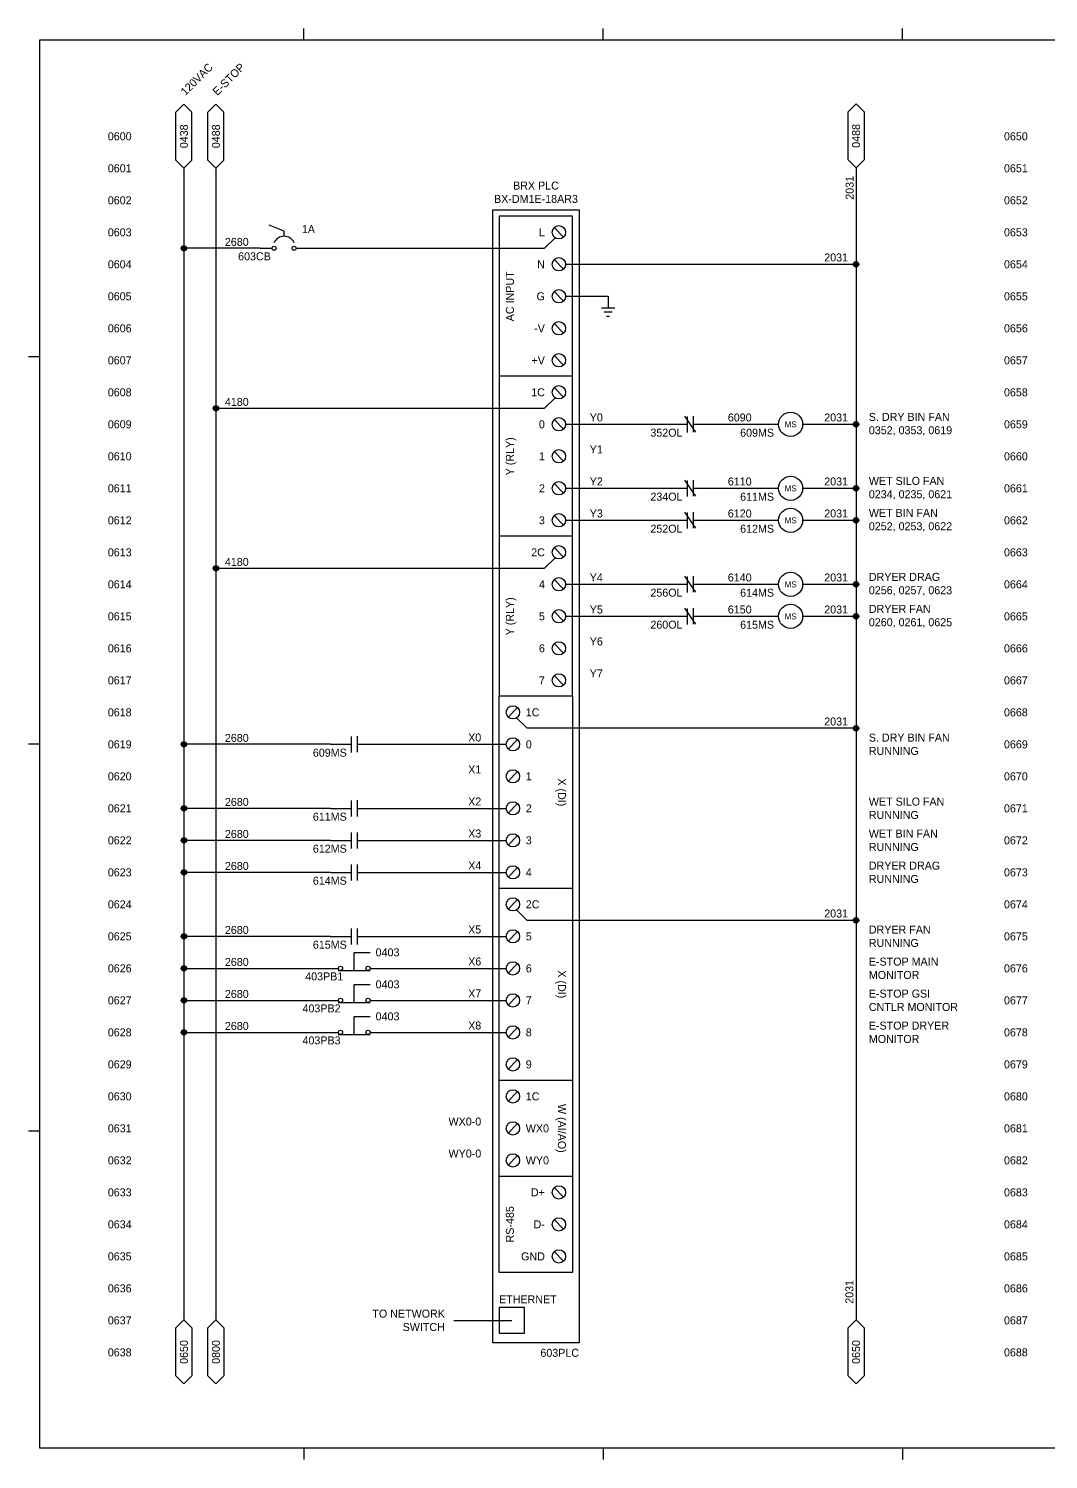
# Model space of a CAD drawing. Header units: inches. Extents: x -0.2 to 34.2, y -0.2 to 22.2.
# Drawn here: x -0.18 to 15.75, y -0.18 to 22.18 of the extents above; entities that cross this region are included whole.
import ezdxf
from ezdxf.enums import TextEntityAlignment as Align

# ---------------------------------------------------------------- set-up
doc = ezdxf.new("R2010")
doc.units = ezdxf.units.IN
doc.header["$MEASUREMENT"] = 0
for name, color, linetype in [('ATTRIBUTE', 3, 'Continuous'), ('ATTRIBUTES', 1, 'Continuous'), ('GRAPHIC', 2, 'Continuous'), ('TITLE BLOCK', 8, 'Continuous')]:
    doc.layers.add(name, color=color, linetype=linetype)

# ---------------------------------------------------------------- blocks, each defined once
blk = doc.blocks.new('*U3')
at = {"color": 4}
for s, p in [('0600', (1.247, -1.506)), ('0650', (15.247, -1.506)), ('0601', (1.247, -2.006)), ('0651', (15.247, -2.006)), ('0602', (1.247, -2.506)), ('0652', (15.247, -2.506)), ('0603', (1.247, -3.006)), ('0653', (15.247, -3.006)), ('0604', (1.247, -3.506)), ('0654', (15.247, -3.506)), ('0605', (1.247, -4.006)), ('0655', (15.247, -4.006)), ('0606', (1.247, -4.506)), ('0656', (15.247, -4.506)), ('0607', (1.247, -5.006)), ('0657', (15.247, -5.006)), ('0608', (1.247, -5.506)), ('0658', (15.247, -5.506)), ('0609', (1.247, -6.006)), ('0659', (15.247, -6.006)), ('0610', (1.247, -6.506)), ('0660', (15.247, -6.506)), ('0611', (1.247, -7.006)), ('0661', (15.247, -7.006)), ('0612', (1.247, -7.506)), ('0662', (15.247, -7.506)), ('0613', (1.247, -8.006)), ('0663', (15.247, -8.006)), ('0614', (1.247, -8.506)), ('0664', (15.247, -8.506)), ('0615', (1.247, -9.006)), ('0665', (15.247, -9.006)), ('0616', (1.247, -9.506)), ('0666', (15.247, -9.506)), ('0617', (1.247, -10.006)), ('0667', (15.247, -10.006)), ('0618', (1.247, -10.506)), ('0668', (15.247, -10.506)), ('0619', (1.247, -11.006)), ('0669', (15.247, -11.006)), ('0620', (1.247, -11.506)), ('0670', (15.247, -11.506)), ('0621', (1.247, -12.006)), ('0671', (15.247, -12.006)), ('0622', (1.247, -12.506)), ('0672', (15.247, -12.506)), ('0623', (1.247, -13.006)), ('0673', (15.247, -13.006)), ('0624', (1.247, -13.506)), ('0674', (15.247, -13.506)), ('0625', (1.247, -14.006)), ('0675', (15.247, -14.006)), ('0626', (1.247, -14.506)), ('0676', (15.247, -14.506)), ('0627', (1.247, -15.006)), ('0677', (15.247, -15.006)), ('0628', (1.247, -15.506)), ('0678', (15.247, -15.506)), ('0629', (1.247, -16.006)), ('0679', (15.247, -16.006)), ('0630', (1.247, -16.506)), ('0680', (15.247, -16.506)), ('0631', (1.247, -17.006)), ('0681', (15.247, -17.006)), ('0632', (1.247, -17.506)), ('0682', (15.247, -17.506)), ('0633', (1.247, -18.006)), ('0683', (15.247, -18.006)), ('0634', (1.247, -18.506)), ('0684', (15.247, -18.506)), ('0635', (1.247, -19.006)), ('0685', (15.247, -19.006)), ('0636', (1.247, -19.506)), ('0686', (15.247, -19.506)), ('0637', (1.247, -20.006)), ('0687', (15.247, -20.006)), ('0638', (1.247, -20.506)), ('0688', (15.247, -20.506))]:
    blk.add_text(s, height=0.125, dxfattribs=at).set_placement(p, align=Align.MIDDLE_CENTER)
blk = doc.blocks.new('*U16')
at = {"layer": 'TITLE BLOCK'}
for p, q in [((0, -22.002), (0, 0)), ((0, 0), (33.98, 0)), ((4.125, 0), (4.125, 0.176)), ((8.801, 0), (8.801, 0.176)), ((13.476, 0), (13.476, 0.176)), ((0, -4.951), (-0.176, -4.951)), ((0, -11.001), (-0.176, -11.001)), ((0, -17.052), (-0.176, -17.052)), ((33.98, -22.002), (0, -22.002)), ((4.125, -22.002), (4.125, -22.178)), ((8.801, -22.002), (8.801, -22.178)), ((13.476, -22.002), (13.476, -22.178))]:
    blk.add_line(p, q, dxfattribs=at)
at = {"layer": 'ATTRIBUTE'}
for tag, height, p in [('DESDATE', 0.138, (29.855, -20.363)), ('DESCRIPTION1', 0.138, (29.029, -20.894)), ('SHEET', 0.22, (26.554, -21.287)), ('DESCRIPTION2', 0.138, (29.029, -21.117)), ('MACHNAME1', 0.138, (29.029, -21.614)), ('DRAWINGNUM', 0.22, (32.33, -21.7)), ('MACHNAME2', 0.138, (29.029, -21.837))]:
    blk.add_attdef(tag, text='', height=height, dxfattribs=at).set_placement(p, align=Align.MIDDLE)
blk.add_attdef('TOTAL', text='', height=0.22, dxfattribs=at).set_placement((26.554, -21.837), align=Align.MIDDLE_CENTER)
blk = doc.blocks.new('New Hex Ref')
at = {"color": 4}
for p, q in [((0, 0), (0.125, 0.125)), ((0.125, -0.125), (0, 0)), ((0.125, 0.125), (0.875, 0.125)), ((0.875, 0.125), (1, 0)), ((1, 0), (0.875, -0.125)), ((0.875, -0.125), (0.125, -0.125))]:
    blk.add_line(p, q, dxfattribs=at)
blk.add_attdef('LNXXXX', text='', height=0.125, dxfattribs=at).set_placement((0.5, 0), align=Align.MIDDLE_CENTER)
blk = doc.blocks.new('*U45')
at = {"color": 2}
for p, q in [((-1.039, 0.25), (-1.039, -2.25)), ((0.111, 0.25), (-1.039, 0.25)), ((0.111, -2.25), (0.111, 0.25)), ((0.111, -2.25), (-1.039, -2.25)), ((-1.039, -2.25), (-1.039, -4.75)), ((0.111, -2.25), (-1.039, -2.25)), ((0.111, -4.75), (0.111, -2.25)), ((0.111, -4.75), (-1.039, -4.75)), ((0.111, -4.75), (-1.039, -4.75)), ((-1.039, -4.75), (-1.039, -7.25)), ((0.111, -4.75), (-1.039, -4.75)), ((0.111, -7.25), (0.111, -4.75)), ((0.111, -7.25), (-1.039, -7.25)), ((-1.039, -10.25), (-1.039, -7.25)), ((0.111, -7.25), (-1.039, -7.25)), ((0.111, -7.25), (0.111, -10.25)), ((0.111, -10.25), (-1.039, -10.25)), ((-1.039, -13.25), (-1.039, -10.25)), ((0.111, -10.25), (-1.039, -10.25)), ((0.111, -10.25), (0.111, -13.25)), ((0.111, -13.25), (-1.039, -13.25)), ((0.111, -13.25), (-1.039, -13.25)), ((-1.039, -14.75), (-1.039, -13.25)), ((0.111, -13.25), (-1.039, -13.25)), ((0.111, -13.25), (0.111, -14.75)), ((0.111, -14.75), (-1.039, -14.75)), ((-1.039, -16.25), (-1.039, -14.75)), ((0.111, -14.75), (-1.039, -14.75)), ((0.111, -14.75), (0.111, -16.25)), ((0.111, -16.25), (-1.039, -16.25)), ((-1.039, -16.8), (-1.039, -17.2)), ((-0.639, -16.8), (-1.039, -16.8)), ((-0.639, -17.2), (-0.639, -16.8)), ((-1.039, -17.2), (-0.639, -17.2))]:
    blk.add_line(p, q, dxfattribs=at)
blk.add_lwpolyline([(-1.136, 0.351), (0.213, 0.351), (0.211, -17.351), (-1.138, -17.352)], close=True, dxfattribs=at)
at = {"layer": 'GRAPHIC'}
for p, q in [((-0.178, 0.074), (-0.03, -0.074)), ((-0.178, -0.426), (-0.03, -0.574)), ((-0.178, -0.926), (-0.03, -1.074)), ((-0.178, -1.426), (-0.03, -1.574)), ((-0.178, -1.926), (-0.03, -2.074)), ((-0.178, -2.426), (-0.03, -2.574)), ((-0.178, -2.926), (-0.03, -3.074)), ((-0.178, -3.426), (-0.03, -3.574)), ((-0.178, -3.926), (-0.03, -4.074)), ((-0.178, -4.426), (-0.03, -4.574)), ((-0.178, -4.926), (-0.03, -5.074)), ((-0.178, -5.426), (-0.03, -5.574)), ((-0.178, -5.926), (-0.03, -6.074)), ((-0.178, -6.426), (-0.03, -6.574)), ((-0.178, -6.926), (-0.03, -7.074)), ((-0.75, -7.426), (-0.897, -7.574)), ((-0.75, -7.926), (-0.897, -8.074)), ((-0.75, -8.426), (-0.897, -8.574)), ((-0.75, -8.926), (-0.897, -9.074)), ((-0.75, -9.426), (-0.897, -9.574)), ((-0.75, -9.926), (-0.897, -10.074)), ((-0.75, -10.426), (-0.897, -10.574)), ((-0.75, -10.926), (-0.897, -11.074)), ((-0.75, -11.426), (-0.897, -11.574)), ((-0.75, -11.926), (-0.897, -12.074)), ((-0.75, -12.426), (-0.897, -12.574)), ((-0.75, -12.926), (-0.897, -13.074)), ((-0.75, -13.426), (-0.897, -13.574)), ((-0.75, -13.926), (-0.897, -14.074)), ((-0.75, -14.426), (-0.897, -14.574)), ((-0.178, -14.926), (-0.03, -15.074)), ((-0.178, -15.426), (-0.03, -15.574)), ((-0.178, -15.926), (-0.03, -16.074))]:
    blk.add_line(p, q, dxfattribs=at)
for centre in [(-0.104, 0), (-0.104, -0.5), (-0.104, -1), (-0.104, -1.5), (-0.104, -2), (-0.104, -2.5), (-0.104, -3), (-0.104, -3.5), (-0.104, -4), (-0.104, -4.5), (-0.104, -5), (-0.104, -5.5), (-0.104, -6), (-0.104, -6.5), (-0.104, -7), (-0.823, -7.5), (-0.823, -8), (-0.823, -8.5), (-0.823, -9), (-0.823, -9.5), (-0.823, -10), (-0.823, -10.5), (-0.823, -11), (-0.823, -11.5), (-0.823, -12), (-0.823, -12.5), (-0.823, -13), (-0.823, -13.5), (-0.823, -14), (-0.823, -14.5), (-0.104, -15), (-0.104, -15.5), (-0.104, -16)]:
    blk.add_circle(centre, 0.104, dxfattribs=at)
at = {"color": 1, "insert": (-0.462, 0.457), "char_height": 0.125, "width": 3.7289, "attachment_point": 8}
blk.add_mtext('BRX PLC\\PBX-DM1E-18AR3', dxfattribs=at)
at = {"color": 1}
blk.add_attdef('REF', text='', height=0.125, dxfattribs=at).set_placement((0.211, -17.507), align=Align.MIDDLE_RIGHT)
at = {"layer": 'ATTRIBUTES'}
for s, p in [('L', (-0.323, 0)), ('N', (-0.323, -0.5)), ('G', (-0.323, -1)), ('-V', (-0.323, -1.5)), ('+V', (-0.323, -2)), ('1C', (-0.323, -2.5)), ('0', (-0.323, -3)), ('1', (-0.323, -3.5)), ('2', (-0.323, -4)), ('3', (-0.323, -4.5)), ('2C', (-0.323, -5)), ('4', (-0.323, -5.5)), ('5', (-0.323, -6)), ('6', (-0.323, -6.5)), ('7', (-0.323, -7)), ('D+', (-0.323, -15)), ('D-', (-0.323, -15.5)), ('GND', (-0.323, -16))]:
    blk.add_text(s, height=0.125, dxfattribs=at).set_placement(p, align=Align.MIDDLE_RIGHT)
for s, rotation, p in [('AC INPUT', 90, (-0.87, -1)), ('Y (RLY)', 90, (-0.87, -3.5)), ('Y (RLY)', 90, (-0.87, -6)), ('X (DI)', 270, (-0.057, -8.75)), ('X (DI)', 270, (-0.057, -11.75)), ('W (AI/AO)', 270, (-0.057, -14)), ('RS-485', 90, (-0.87, -15.5))]:
    blk.add_text(s, height=0.125, rotation=rotation, dxfattribs=at).set_placement(p, align=Align.MIDDLE_CENTER)
for s, p in [('1C', (-0.621, -7.5)), ('0', (-0.621, -8)), ('1', (-0.621, -8.5)), ('2', (-0.621, -9)), ('3', (-0.621, -9.5)), ('4', (-0.621, -10)), ('2C', (-0.621, -10.5)), ('5', (-0.621, -11)), ('6', (-0.621, -11.5)), ('7', (-0.621, -12)), ('8', (-0.621, -12.5)), ('9', (-0.621, -13)), ('1C', (-0.621, -13.5)), ('WX0', (-0.621, -14)), ('WY0', (-0.621, -14.5))]:
    blk.add_text(s, height=0.125, dxfattribs=at).set_placement(p, align=Align.MIDDLE_LEFT)
blk.add_text('ETHERNET', height=0.125, dxfattribs=at).set_placement((-1.039, -16.771), align=Align.BOTTOM_LEFT)
blk = doc.blocks.new('WIRE REFERENCE')
at = {"color": 4}
for p, q in [((0.125, 0.125), (0, 0)), ((0.125, -0.125), (0, 0)), ((0.125, 0.125), (0.875, 0.125)), ((0.875, 0.125), (1, 0)), ((0.875, -0.125), (1, 0)), ((0.125, -0.125), (0.875, -0.125))]:
    blk.add_line(p, q, dxfattribs=at)
blk.add_attdef('LNXXXX', text='', height=0.125, dxfattribs=at).set_placement((0.5, 0), align=Align.MIDDLE_CENTER)
blk = doc.blocks.new('WIRE NODE')
h = blk.add_hatch(color=256)
edge = h.paths.add_edge_path()
edge.add_arc((0, 0), 0.0428, 0, 360)
blk.add_circle((0, 0), 0.0428)
blk = doc.blocks.new('CIRCUIT BREAKER 1 PHASE')
at = {"layer": 'GRAPHIC'}
for p, q in [((0.375, 0.268), (0.141, 0.359)), ((0.375, 0.187), (0.375, 0.268)), ((0, 0), (0.188, 0)), ((0.563, 0), (0.75, 0))]:
    blk.add_line(p, q, dxfattribs=at)
for centre in [(0.219, 0), (0.531, 0)]:
    blk.add_circle(centre, 0.0312, dxfattribs=at)
blk.add_arc((0.375, 0.014), 0.173, 25, 155, dxfattribs=at)
at = {"layer": 'ATTRIBUTES'}
blk.add_attdef('RATING', text='', height=0.125, dxfattribs=at).set_placement((0.843, 0.299), align=Align.MIDDLE)
blk.add_attdef('DESCRIPTOR', text='', height=0.125, dxfattribs=at).set_placement((0.168, -0.188), align=Align.RIGHT)
blk = doc.blocks.new('GROUND SYMBOL')
at = {"layer": 'GRAPHIC'}
for p, q in [((0, 0), (0, -0.178)), ((-0.105, -0.178), (0.105, -0.178)), ((-0.061, -0.243), (0.061, -0.243)), ((-0.023, -0.308), (0.023, -0.308))]:
    blk.add_line(p, q, dxfattribs=at)
blk = doc.blocks.new('*U30')
at = {"layer": 'GRAPHIC'}
for p, q in [((0, 0), (0.188, 0)), ((0.562, 0), (0.75, 0))]:
    blk.add_line(p, q, dxfattribs=at)
blk.add_circle((0.375, 0), 0.188, dxfattribs=at)
at = {"layer": 'ATTRIBUTES'}
for p in [(0.61, 0.373), (0.61, 0.217)]:
    blk.add_attdef('DESCRIPTION', p, '', height=0.125, dxfattribs=at)
blk.add_attdef('DESCRIPTOR', text='', height=0.125, dxfattribs=at).set_placement((0.116, -0.194), align=Align.RIGHT)
at = {"layer": 'GRAPHIC'}
blk.add_text('MS', height=0.0938, dxfattribs=at).set_placement((0.375, -0.001), align=Align.MIDDLE)
blk = doc.blocks.new('*U32')
at = {"layer": 'GRAPHIC'}
for p, q in [((0, 0), (0.326, 0)), ((0.326, 0.124), (0.326, -0.126)), ((0.42, 0.125), (0.42, -0.125)), ((0.42, 0), (0.75, 0))]:
    blk.add_line(p, q, dxfattribs=at)
at = {"layer": 'ATTRIBUTES'}
for tag, p in [('PIN1', (0.091, 0.017)), ('PIN2', (0.45, 0.017))]:
    blk.add_attdef(tag, p, '', height=0.125, dxfattribs=at)
blk.add_attdef('DESCRIPTOR', text='', height=0.125, dxfattribs=at).set_placement((0.255, -0.194), align=Align.RIGHT)
blk = doc.blocks.new('*U36')
at = {"layer": 'GRAPHIC'}
for p, q in [((0, 0), (0.326, 0)), ((0.287, 0.125), (0.46, -0.125)), ((0.326, 0.124), (0.326, -0.126)), ((0.42, 0.125), (0.42, -0.125)), ((0.42, 0), (0.75, 0))]:
    blk.add_line(p, q, dxfattribs=at)
at = {"layer": 'ATTRIBUTES'}
for tag, p in [('PIN1', (0.091, 0.017)), ('PIN2', (0.45, 0.017))]:
    blk.add_attdef(tag, p, '', height=0.125, dxfattribs=at)
blk.add_attdef('DESCRIPTOR', text='', height=0.125, dxfattribs=at).set_placement((0.255, -0.194), align=Align.RIGHT)
blk = doc.blocks.new('*U39')
at = {"layer": 'GRAPHIC'}
for p, q in [((0, 0), (0.125, 0)), ((0.375, -0.034), (0.375, 0.156)), ((0.625, 0), (0.75, 0)), ((0.125, -0.034), (0.625, -0.034))]:
    blk.add_line(p, q, dxfattribs=at)
for centre in [(0.159, 0), (0.591, 0)]:
    blk.add_circle(centre, 0.0336, dxfattribs=at)

msp = doc.modelspace()

# ---------------------------------------------------------------- linework, layer by layer
for p, q in [((2.25, 19.996), (2.25, 2.002)), ((2.75, 19.996), (2.75, 2.002)), ((12.75, 20.002), (12.75, 2.002)), ((8.05, 18.909), (7.883, 18.746)), ((3.44, 18.746), (2.25, 18.746)), ((4.19, 18.746), (7.883, 18.746)), ((8.212, 18.496), (12.75, 18.496)), ((8.212, 17.996), (8.877, 17.996)), ((8.05, 16.409), (7.883, 16.246)), ((2.75, 16.246), (7.883, 16.246)), ((8.212, 15.996), (9.784, 15.996)), ((10.534, 15.996), (11.353, 15.996)), ((12.103, 15.996), (12.75, 15.996)), ((8.212, 14.996), (9.784, 14.996)), ((10.534, 14.996), (11.353, 14.996)), ((12.103, 14.996), (12.75, 14.996)), ((8.212, 14.496), (9.784, 14.496)), ((10.534, 14.496), (11.353, 14.496)), ((12.103, 14.496), (12.75, 14.496)), ((8.05, 13.909), (7.883, 13.746)), ((2.75, 13.746), (7.883, 13.746)), ((8.212, 13.496), (9.784, 13.496)), ((10.534, 13.496), (11.353, 13.496)), ((12.103, 13.496), (12.75, 13.496)), ((8.212, 12.996), (9.784, 12.996)), ((10.534, 12.996), (11.353, 12.996)), ((12.103, 12.996), (12.75, 12.996)), ((7.447, 11.409), (7.614, 11.246)), ((12.75, 11.246), (7.614, 11.246)), ((4.539, 10.996), (2.25, 10.996)), ((5.289, 10.996), (7.285, 10.996)), ((4.539, 9.996), (2.25, 9.996)), ((5.289, 9.996), (7.285, 9.996)), ((4.539, 9.496), (2.25, 9.496)), ((5.289, 9.496), (7.285, 9.496)), ((4.539, 8.996), (2.25, 8.996)), ((5.289, 8.996), (7.285, 8.996)), ((7.447, 8.409), (7.614, 8.246)), ((12.75, 8.246), (7.614, 8.246)), ((4.539, 7.996), (2.25, 7.996)), ((5.289, 7.996), (7.285, 7.996)), ((4.912, 7.746), (5.159, 7.746)), ((4.912, 7.652), (4.912, 7.746)), ((2.25, 7.496), (4.537, 7.496)), ((5.287, 7.496), (7.285, 7.496)), ((4.912, 7.246), (5.159, 7.246)), ((4.912, 7.152), (4.912, 7.246)), ((2.25, 6.996), (4.537, 6.996)), ((5.287, 6.996), (7.285, 6.996)), ((4.912, 6.746), (5.159, 6.746)), ((4.912, 6.652), (4.912, 6.746)), ((2.25, 6.496), (4.537, 6.496)), ((5.287, 6.496), (7.285, 6.496)), ((6.466, 1.996), (7.373, 1.996))]:
    msp.add_line(p, q)

# ---------------------------------------------------------------- block references
for name, p in [('*U16', (0, 22.002)), ('*U3', (0, 22.002)), ('WIRE NODE', (2.25, 18.746)), ('WIRE NODE', (12.75, 18.496)), ('GROUND SYMBOL', (8.877, 17.996)), ('WIRE NODE', (2.75, 16.246)), ('WIRE NODE', (12.75, 15.996)), ('WIRE NODE', (12.75, 14.996)), ('WIRE NODE', (12.75, 14.496)), ('WIRE NODE', (2.75, 13.746)), ('WIRE NODE', (12.75, 13.496)), ('WIRE NODE', (12.75, 12.996)), ('WIRE NODE', (12.75, 11.246)), ('WIRE NODE', (2.25, 10.996)), ('WIRE NODE', (2.25, 9.996)), ('WIRE NODE', (2.25, 9.496)), ('WIRE NODE', (2.25, 8.996)), ('WIRE NODE', (12.75, 8.246)), ('WIRE NODE', (2.25, 7.996)), ('WIRE NODE', (2.25, 7.496)), ('WIRE NODE', (2.25, 6.996)), ('WIRE NODE', (2.25, 6.496))]:
    msp.add_blockref(name, p)
at = {"rotation": 90}
for name, p, values in [('WIRE REFERENCE', (2.25, 19.996), {'LNXXXX': '0438'}), ('WIRE REFERENCE', (2.75, 19.996), {'LNXXXX': '0488'}), ('New Hex Ref', (12.75, 20.002), {'LNXXXX': '0488'}), ('New Hex Ref', (2.25, 1.002), {'LNXXXX': '0650'}), ('New Hex Ref', (2.75, 1.002), {'LNXXXX': '0800'}), ('New Hex Ref', (12.75, 1.002), {'LNXXXX': '0650'})]:
    msp.add_blockref(name, p, dxfattribs=at).add_auto_attribs(values)
msp.add_blockref('*U45', (8.212, 18.996)).add_auto_attribs({'REF': '603PLC'})
ref = msp.add_blockref('CIRCUIT BREAKER 1 PHASE', (3.44, 18.746))
ref.add_attrib('RATING', '1A', dxfattribs={"layer": 'ATTRIBUTES', "height": 0.125}).set_placement((4.195, 19.045), align=Align.MIDDLE)
ref.add_attrib('DESCRIPTOR', '603CB', dxfattribs={"layer": 'ATTRIBUTES', "height": 0.125}).set_placement((3.608, 18.558), align=Align.RIGHT)
ref = msp.add_blockref('*U36', (9.784, 15.996))
ref.add_attrib('DESCRIPTOR', '352OL', dxfattribs={"layer": 'ATTRIBUTES', "height": 0.125}).set_placement((10.039, 15.803), align=Align.RIGHT)
at = {"lineweight": 100}
for p, values in [((11.353, 15.996), {'DESCRIPTOR': '609MS'}), ((11.353, 14.996), {'DESCRIPTOR': '611MS'}), ((11.353, 14.496), {'DESCRIPTOR': '612MS'}), ((11.353, 13.496), {'DESCRIPTOR': '614MS'}), ((11.353, 12.996), {'DESCRIPTOR': '615MS'})]:
    msp.add_blockref('*U30', p, dxfattribs=at).add_auto_attribs(values)
ref = msp.add_blockref('*U36', (9.784, 14.996))
ref.add_attrib('DESCRIPTOR', '234OL', dxfattribs={"layer": 'ATTRIBUTES', "height": 0.125}).set_placement((10.039, 14.803), align=Align.RIGHT)
ref = msp.add_blockref('*U36', (9.784, 14.496))
ref.add_attrib('DESCRIPTOR', '252OL', dxfattribs={"layer": 'ATTRIBUTES', "height": 0.125}).set_placement((10.039, 14.303), align=Align.RIGHT)
ref = msp.add_blockref('*U36', (9.784, 13.496))
ref.add_attrib('DESCRIPTOR', '256OL', dxfattribs={"layer": 'ATTRIBUTES', "height": 0.125}).set_placement((10.039, 13.303), align=Align.RIGHT)
ref = msp.add_blockref('*U36', (9.784, 12.996))
ref.add_attrib('DESCRIPTOR', '260OL', dxfattribs={"layer": 'ATTRIBUTES', "height": 0.125}).set_placement((10.039, 12.803), align=Align.RIGHT)
ref = msp.add_blockref('*U32', (4.539, 10.996))
ref.add_attrib('DESCRIPTOR', '609MS', dxfattribs={"layer": 'ATTRIBUTES', "height": 0.125}).set_placement((4.794, 10.803), align=Align.RIGHT)
ref = msp.add_blockref('*U32', (4.539, 9.996))
ref.add_attrib('DESCRIPTOR', '611MS', dxfattribs={"layer": 'ATTRIBUTES', "height": 0.125}).set_placement((4.794, 9.803), align=Align.RIGHT)
ref = msp.add_blockref('*U32', (4.539, 9.496))
ref.add_attrib('DESCRIPTOR', '612MS', dxfattribs={"layer": 'ATTRIBUTES', "height": 0.125}).set_placement((4.794, 9.303), align=Align.RIGHT)
ref = msp.add_blockref('*U32', (4.539, 8.996))
ref.add_attrib('DESCRIPTOR', '614MS', dxfattribs={"layer": 'ATTRIBUTES', "height": 0.125}).set_placement((4.794, 8.803), align=Align.RIGHT)
ref = msp.add_blockref('*U32', (4.539, 7.996))
ref.add_attrib('DESCRIPTOR', '615MS', dxfattribs={"layer": 'ATTRIBUTES', "height": 0.125}).set_placement((4.794, 7.803), align=Align.RIGHT)
ref = msp.add_blockref('*U39', (4.537, 7.496))
ref.add_attrib('REF', '403PB1', (4.145, 7.308), dxfattribs={"layer": 'ATTRIBUTES', "height": 0.125})
ref = msp.add_blockref('*U39', (4.537, 6.996))
ref.add_attrib('REF', '403PB2', (4.102, 6.808), dxfattribs={"layer": 'ATTRIBUTES', "height": 0.125})
ref = msp.add_blockref('*U39', (4.537, 6.496))
ref.add_attrib('REF', '403PB3', (4.102, 6.308), dxfattribs={"layer": 'ATTRIBUTES', "height": 0.125})

# ---------------------------------------------------------------- texts
for s, p in [('120VAC', (2.449, 21.387)), ('E-STOP', (2.949, 21.387))]:
    msp.add_text(s, height=0.125, rotation=45).set_placement(p, align=Align.MIDDLE)
msp.add_text('2031', height=0.125, rotation=90).set_placement((12.75, 19.877), align=Align.BOTTOM_RIGHT)
for s, p in [('2680', (2.89, 18.746)), ('4180', (2.89, 16.246)), ('Y0', (8.59, 16.003)), ('Y1', (8.59, 15.503)), ('Y2', (8.59, 15.003)), ('Y3', (8.59, 14.503)), ('4180', (2.89, 13.746)), ('Y4', (8.59, 13.503)), ('Y5', (8.59, 13.003)), ('Y6', (8.59, 12.503)), ('Y7', (8.59, 12.003)), ('2680', (2.89, 10.996)), ('2680', (2.89, 9.996)), ('2680', (2.89, 9.496)), ('2680', (2.89, 8.996)), ('2680', (2.89, 7.996)), ('2680', (2.89, 7.496)), ('2680', (2.89, 6.996)), ('2680', (2.89, 6.496))]:
    msp.add_text(s, height=0.125).set_placement(p, align=Align.BOTTOM_LEFT)
for s, p in [('2031', (12.625, 18.503)), ('6090', (11.119, 16.003)), ('2031', (12.625, 16.003)), ('6110', (11.119, 15.003)), ('2031', (12.625, 15.003)), ('6120', (11.119, 14.503)), ('2031', (12.625, 14.503)), ('6140', (11.119, 13.503)), ('2031', (12.625, 13.503)), ('6150', (11.119, 13.003)), ('2031', (12.625, 13.003)), ('2031', (12.625, 11.253)), ('X0', (6.895, 11.003)), ('X1', (6.895, 10.503)), ('X2', (6.895, 10.003)), ('X3', (6.895, 9.503)), ('X4', (6.895, 9.003)), ('2031', (12.625, 8.253)), ('X5', (6.895, 8.003)), ('X6', (6.895, 7.503)), ('X7', (6.895, 7.003)), ('X8', (6.895, 6.503)), ('WX0-0', (6.895, 5.003)), ('WY0-0', (6.895, 4.503))]:
    msp.add_text(s, height=0.125).set_placement(p, align=Align.BOTTOM_RIGHT)
for p in [(5.245, 7.746), (5.245, 7.246), (5.245, 6.746)]:
    msp.add_text('0403', height=0.125).set_placement(p, align=Align.MIDDLE_LEFT)
msp.add_text('2031', height=0.125, rotation=90).set_placement((12.646, 2.627), align=Align.MIDDLE_RIGHT)
at = {"char_height": 0.125, "width": 2.27591}
for s, insert, attachment_point in [('S. DRY BIN FAN\\P0352, 0353, 0619', (12.95, 15.996), 4), ('WET SILO FAN\\P0234, 0235, 0621', (12.95, 14.996), 4), ('WET BIN FAN\\P0252, 0253, 0622', (12.95, 14.496), 4), ('DRYER DRAG\\P0256, 0257, 0623', (12.95, 13.496), 4), ('DRYER FAN\\P0260, 0261, 0625', (12.95, 12.996), 4), ('S. DRY BIN FAN\\PRUNNING', (12.95, 10.996), 4), ('WET SILO FAN\\PRUNNING', (12.95, 9.996), 4), ('WET BIN FAN\\PRUNNING', (12.95, 9.496), 4), ('DRYER DRAG\\PRUNNING', (12.95, 8.996), 4), ('DRYER FAN\\PRUNNING', (12.95, 7.996), 4), ('E-STOP MAIN\\PMONITOR', (12.95, 7.496), 4), ('E-STOP GSI\\PCNTLR MONITOR', (12.95, 6.996), 4), ('E-STOP DRYER\\PMONITOR', (12.95, 6.496), 4), ('TO NETWORK\\PSWITCH', (6.327, 1.996), 6)]:
    msp.add_mtext(s, dxfattribs=dict(at, insert=insert, attachment_point=attachment_point))

doc.saveas('drawing.dxf')
